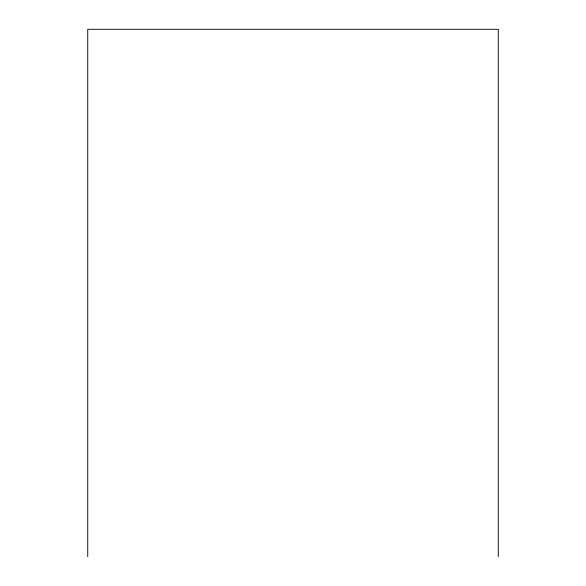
<?xml version="1.0" encoding="UTF-8"?>
<svg xmlns="http://www.w3.org/2000/svg" width="586" height="586" viewBox="0 0 586 586"><rect width="100%" height="100%" fill="white"/><g stroke="black" fill="none" stroke-linecap="round" stroke-linejoin="round"><path stroke-width="0.88" d="M498.268 556.7L498.268 29.3L87.732 29.3L87.732 556.7"/></g></svg>
